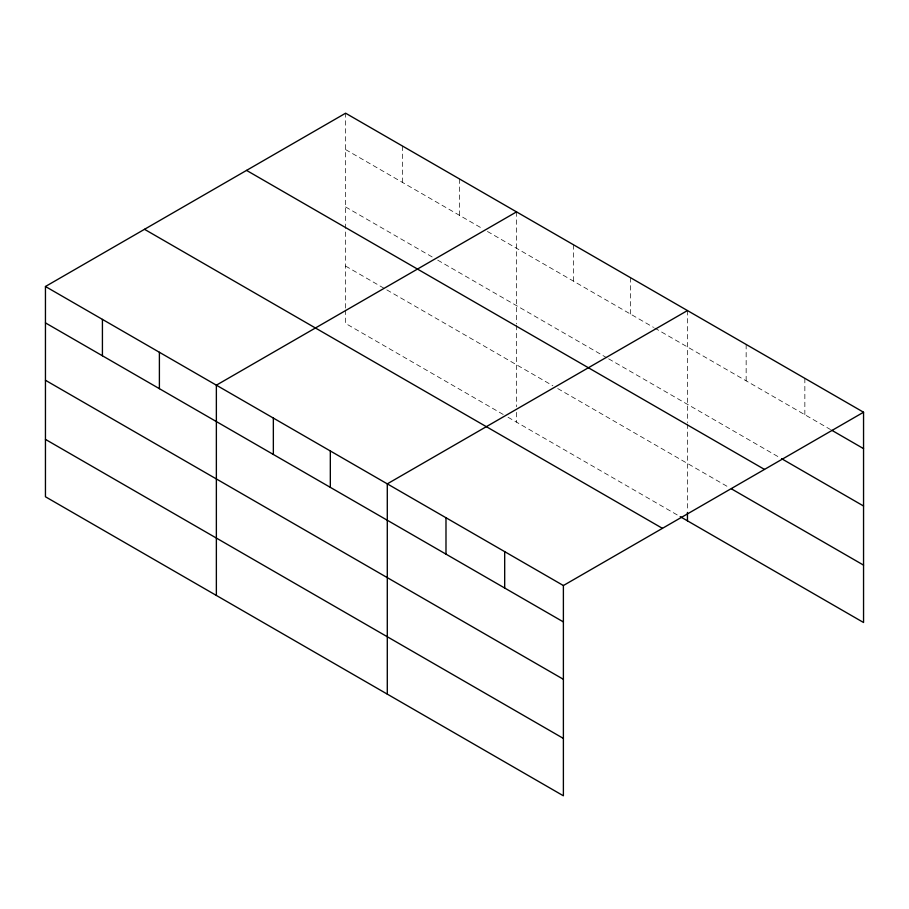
<?xml version="1.0" encoding="UTF-8"?>
<svg xmlns="http://www.w3.org/2000/svg" width="909" height="909" viewBox="0 0 909 909"><rect width="100%" height="100%" fill="white"/><g stroke="black" fill="none" stroke-linecap="round" stroke-linejoin="round"><path stroke-width="0.68" stroke-dasharray="4.54 3.41" d="M345.613 308.071L345.613 113.205M345.613 149.587L482.588 228.67M487.44 231.477L653.514 327.354M654.719 328.058L830.531 429.559M345.613 206.968L432.889 257.361M437.74 260.156L607.451 358.146M608.655 358.839L780.388 457.988M345.613 266.087L385.609 289.187M386.825 289.891L552.899 385.768M557.74 388.563L729.029 487.451M503.2 414.459L345.613 323.468L345.613 309.48M508.04 417.254L678.966 515.937M804.851 378.337L804.851 414.731M746.153 344.454L746.153 380.837M687.454 310.56L687.454 422.628M687.454 424.037L687.454 511.04M630.482 277.665L630.482 314.059M573.499 244.771L573.499 281.165M516.528 211.888L516.528 323.956M516.528 325.354L516.528 406.755M516.528 412.356L516.528 422.151M459.556 178.993L459.556 215.376M402.585 146.099L402.585 182.482"/><path stroke-width="1.36" d="M45.45 286.494L563.387 585.532L563.387 795.795L45.45 496.768L45.45 286.494L345.613 113.205L863.55 412.231L863.55 622.506L680.182 516.63M516.528 211.888L216.365 385.177L216.365 595.452M687.454 310.56L387.291 483.861L387.291 694.124M563.387 585.532L863.55 412.231M831.758 430.264L863.55 448.626M781.615 458.693L863.55 506.006M246.555 170.392L764.492 469.419M731.472 488.872L863.55 565.125M144.508 229.307L662.445 528.345M45.45 322.888L563.387 621.915M45.45 380.269L563.387 679.296M45.45 439.388L563.387 738.415M687.454 512.437L687.454 520.834M504.688 551.638L504.688 588.032M445.989 517.744L445.989 554.138M330.319 450.966L330.319 487.349M273.348 418.072L273.348 454.466M159.393 352.283L159.393 388.677M102.422 319.389L102.422 355.783"/></g></svg>
